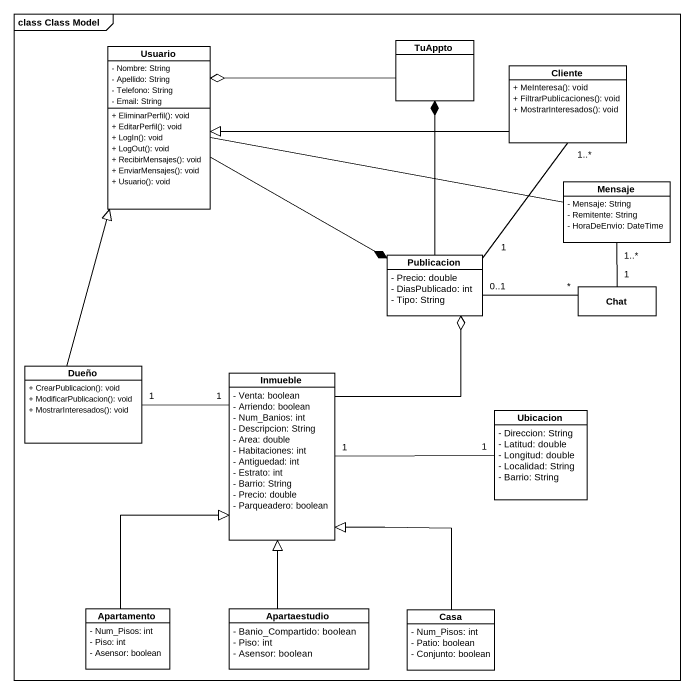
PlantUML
@startuml
mainframe class Class Model
hide circle
hide empty members
skinparam classAttributeIconSize 0
class Usuario {
  - Nombre: String
  - Apellido: String
  - Telefono: String
  - Email: String
  + EliminarPerfil(): void
  + EditarPerfil(): void
  + LogIn(): void
  + LogOut(): void
  + RecibirMensajes(): void
  + EnviarMensajes(): void
  + Usuario(): void
}
class TuAppto
class Cliente {
  + MeInteresa(): void
  + FiltrarPublicaciones(): void
  + MostrarInteresados(): void
}
class Mensaje {
  - Mensaje: String
  - Remitente: String
  - HoraDeEnvio: DateTime
}
class Publicacion {
  - Precio: double
  - DiasPublicado: int
  - Tipo: String
}
class Chat
class Dueño {
  + CrearPublicacion(): void
  + ModificarPublicacion(): void
  + MostrarInteresados(): void
}
class Inmueble {
  - Venta: boolean
  - Arriendo: boolean
  - Num_Banios: int
  - Descripcion: String
  - Area: double
  - Habitaciones: int
  - Antiguedad: int
  - Estrato: int
  - Barrio: String
  - Precio: double
  - Parqueadero: boolean
}
class Ubicacion {
  - Direccion: String
  - Latitud: double
  - Longitud: double
  - Localidad: String
  - Barrio: String
}
class Apartamento {
  - Num_Pisos: int
  - Piso: int
  - Asensor: boolean
}
class Apartaestudio {
  - Banio_Compartido: boolean
  - Piso: int
  - Asensor: boolean
}
class Casa {
  - Num_Pisos: int
  - Patio: boolean
  - Conjunto: boolean
}
Usuario -right-* Publicacion
TuAppto -left-o Usuario
Cliente -left-|> Usuario
Cliente "1..*" -- "1" Publicacion
Mensaje -left- Usuario
Publicacion -up-* TuAppto
Publicacion "0..1" -right- "*" Chat
Chat "1" -up- "1..*" Mensaje
Dueño -up-|> Usuario
Dueño "1" -right- "1" Inmueble
Inmueble -up-o Publicacion
Inmueble "1" -right- "1" Ubicacion
Apartamento -up-|> Inmueble
Apartaestudio -up-|> Inmueble
Casa -up-|> Inmueble
@enduml
